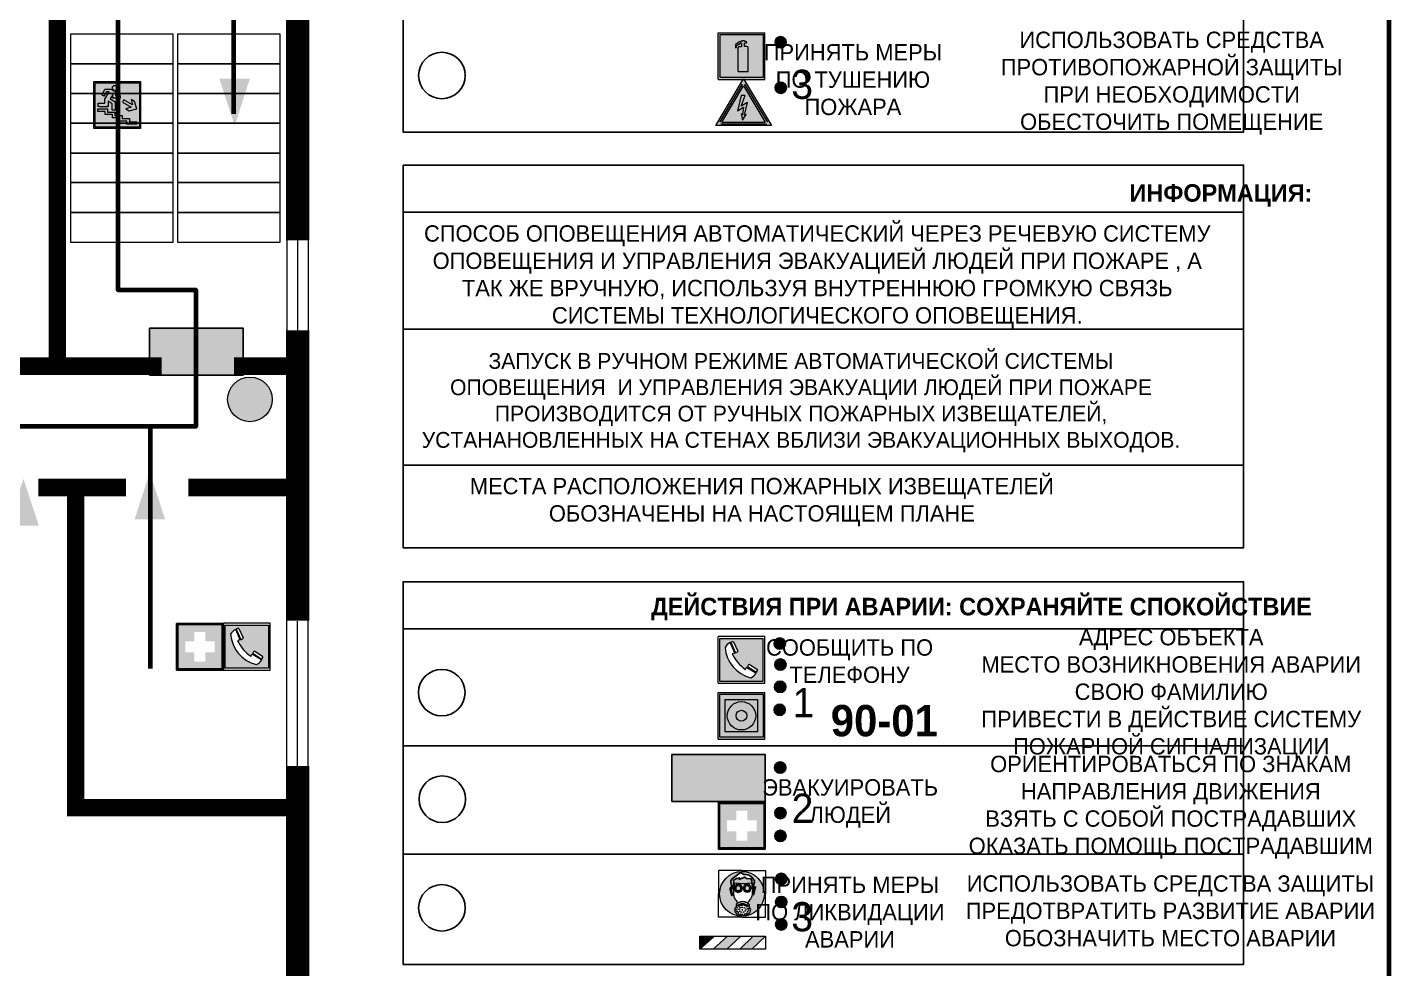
# Model space of a CAD drawing. Header units: millimetres. Extents: x 13114 to 67229, y 22859 to 38520.
# Drawn here: x 27667.4 to 27900.2, y 31393.8 to 31554.9 of the extents above; entities that cross this region are included whole.
import ezdxf

# ---------------------------------------------------------------- set-up
doc = ezdxf.new("R2010")
doc.units = ezdxf.units.MM
doc.layers.add('План_Штампы', color=7, linetype='Continuous')
doc.styles.add('обычный', font='arial.ttf')

# ---------------------------------------------------------------- blocks, each defined once
blk = doc.blocks.new('A$C3E6D3DDE')
at = {"lineweight": 5}
h = blk.add_hatch(color=40, dxfattribs=at)
h.paths.add_polyline_path([(24.1, 1.45), (16.46, -11.35), (31.74, -11.35)])
h.paths.add_polyline_path([(24.09, -0.46), (30.03, -10.41), (18.14, -10.41)], flags=16)
h.paths.add_polyline_path([(24.54, -3.08), (23.41, -6.02), (25.13, -5.01), (24.33, -8.5), (24.82, -8.27), (23.79, -9.86), (23.4, -8.04), (23.8, -8.43), (24.04, -6.29), (22.39, -7.25), (23.44, -3.08)], flags=0)
h = blk.add_hatch(color=256, dxfattribs=at)
h.paths.add_polyline_path([(24.37, 0.03, 0.567511), (23.82, 0.03), (17.59, -10.4, 0.582454), (17.86, -10.88), (30.32, -10.88, 0.582149), (30.6, -10.4)])
h.paths.add_polyline_path([(24.09, -0.46), (18.14, -10.41), (30.03, -10.41)], flags=16)
h.paths.add_polyline_path([(24.54, -3.08), (23.41, -6.02), (25.13, -5.01), (24.33, -8.5), (24.82, -8.27), (23.79, -9.86), (23.4, -8.04), (23.8, -8.43), (24.04, -6.29), (22.39, -7.25), (23.44, -3.08)], flags=0)
h = blk.add_hatch(color=40, dxfattribs=at)
h.paths.add_polyline_path([(24.09, -0.46), (18.14, -10.41), (30.03, -10.41)])
h.paths.add_polyline_path([(24.82, -8.27), (23.79, -9.86), (23.4, -8.04), (23.8, -8.43), (24.04, -6.29), (22.39, -7.25), (23.44, -3.08), (24.54, -3.08), (23.41, -6.02), (25.13, -5.01), (24.33, -8.5)], flags=16)
at = {"color": 40, "lineweight": 5}
for p, q in [((16.46, -11.35), (24.1, 1.45)), ((24.1, 1.45), (31.74, -11.35))]:
    blk.add_line(p, q, dxfattribs=at)
at = {"lineweight": 5}
for p, q in [((17.59, -10.4), (23.82, 0.03)), ((24.37, 0.03), (30.6, -10.4)), ((18.14, -10.41), (24.09, -0.46)), ((23.44, -3.08), (22.39, -7.25)), ((23.41, -6.02), (24.54, -3.08)), ((24.54, -3.08), (23.44, -3.08)), ((24.09, -0.46), (30.03, -10.41)), ((22.39, -7.25), (24.04, -6.29)), ((25.13, -5.01), (23.41, -6.02)), ((24.04, -6.29), (23.8, -8.43)), ((24.33, -8.5), (25.13, -5.01)), ((17.86, -10.88), (30.32, -10.88)), ((18.14, -10.41), (30.03, -10.41)), ((23.8, -8.43), (23.4, -8.04)), ((23.4, -8.04), (23.79, -9.86)), ((23.79, -9.86), (24.82, -8.27)), ((24.82, -8.27), (24.33, -8.5))]:
    blk.add_line(p, q, dxfattribs=at)
at = {"color": 50, "lineweight": 5}
blk.add_line((31.74, -11.35), (16.46, -11.35), dxfattribs=at)
blk = doc.blocks.new('A$C38D26F80')
h = blk.add_hatch(color=5)
h.dxf.hatch_style = 1
h.paths.add_polyline_path([(-8.77, -4.48, 1), (-0.19, -4.48, 1)])
h.paths.add_polyline_path([(-6.75, -3.58), (-6.75, -3.31), (-6.62, -3.22), (-6.5, -3.22), (-6.42, -3.3), (-6.39, -3.28), (-6.59, -2.23), (-6.59, -2.01), (-6.38, -1.58), (-4.76, -0.4), (-4.13, -0.79, -0.362848), (-2.1, -2.1, -0.201049), (-2.17, -2.48, 0.085434), (-2.26, -3.13), (-1.9, -3.16), (-2.25, -4.7), (-2.4, -4.59), (-2.43, -4.34), (-2.36, -4.34), (-2.14, -3.34), (-2.47, -3.42), (-2.58, -1.95), (-2.77, -1.58), (-3.58, -1.52), (-3.92, -1.26), (-5.05, -1.73), (-4.87, -1.39), (-5.41, -1.6), (-5.41, -1.46), (-6.13, -1.87), (-6.18, -3.5), (-6.56, -3.47), (-6.37, -4.59), (-6.16, -4.43), (-6.16, -4.66), (-6.36, -4.79), (-6.37, -4.8), (-6.51, -4.76)], flags=16)
h.paths.add_polyline_path([(-6.51, -4.76), (-6.36, -4.79), (-6.37, -4.8)], flags=0)
h.paths.add_polyline_path([(-5.92, -2.34, 0.089508), (-2.67, -2.35), (-2.48, -3.88, -0.268602), (-3.4, -6.18, 0.262449), (-5.2, -6.18, -0.268602), (-6.11, -3.88)], flags=16)
edge = h.paths.add_edge_path(flags=16)
edge.add_ellipse((-5.19, -3.41), major_axis=(0, 0.842), ratio=0.848992, start_angle=0, end_angle=360)
edge = h.paths.add_edge_path(flags=0)
edge.add_ellipse((-5.19, -3.39), major_axis=(0, 0.665), ratio=0.853798, start_angle=0, end_angle=360)
edge = h.paths.add_edge_path(flags=0)
edge.add_ellipse((-5.19, -3.4), major_axis=(0, 0.528), ratio=0.864094, start_angle=0, end_angle=360)
edge = h.paths.add_edge_path(flags=16)
edge.add_ellipse((-3.47, -3.4), major_axis=(0, 0.842), ratio=0.848992, start_angle=0, end_angle=360)
h.paths.add_polyline_path([(-3.13, -6.45), (-3.13, -6.84, 0.383174), (-5.57, -6.85), (-5.57, -6.49, -0.369952)], flags=16)
edge = h.paths.add_edge_path(flags=0)
edge.add_ellipse((-3.47, -3.39), major_axis=(0, 0.665), ratio=0.853798, start_angle=0, end_angle=360)
edge = h.paths.add_edge_path(flags=0)
edge.add_ellipse((-3.47, -3.4), major_axis=(0, 0.528), ratio=0.864094, start_angle=0, end_angle=360)
edge = h.paths.add_edge_path(flags=16)
edge.add_ellipse((-4.34, -7.57), major_axis=(-1.48, 0), ratio=0.744955, start_angle=0, end_angle=360)
h.paths.add_polyline_path([(-5.01, -6.85, -1), (-5.15, -6.85, -1)], flags=0)
h.paths.add_polyline_path([(-5.33, -7.14, -1), (-5.47, -7.14, -1)], flags=0)
h.paths.add_polyline_path([(-4.61, -6.71, -1), (-4.74, -6.71, -1)], flags=16)
h.paths.add_polyline_path([(-5.43, -7.51, -1), (-5.57, -7.51, -1)], flags=0)
h.paths.add_polyline_path([(-4.26, -6.67, -1), (-4.4, -6.67, -1)], flags=16)
h.paths.add_polyline_path([(-4.74, -7.14, -1), (-4.88, -7.14, -1)], flags=0)
h.paths.add_polyline_path([(-4.93, -7.43, -1), (-5.07, -7.43, -1)], flags=0)
h.paths.add_polyline_path([(-4.41, -7.07, -1), (-4.54, -7.07, -1)], flags=0)
h.paths.add_polyline_path([(-5.33, -7.87, -1), (-5.46, -7.87, -1)], flags=0)
h.paths.add_polyline_path([(-3.8, -6.71, -1), (-3.94, -6.71, -1)], flags=16)
h.paths.add_polyline_path([(-4.85, -7.78, -1), (-4.98, -7.78, -1)], flags=0)
h.paths.add_polyline_path([(-3.96, -7.14, -1), (-4.1, -7.14, -1)], flags=0)
h.paths.add_polyline_path([(-4.33, -7.53, -1), (-4.47, -7.53, -1)], flags=0)
h.paths.add_polyline_path([(-5.09, -8.12, -1), (-5.23, -8.12, -1)], flags=0)
h.paths.add_polyline_path([(-3.5, -6.94, -1), (-3.64, -6.94, -1)], flags=0)
h.paths.add_polyline_path([(-4.54, -7.97, -1), (-4.68, -7.97, -1)], flags=0)
h.paths.add_polyline_path([(-3.66, -7.39, -1), (-3.8, -7.39, -1)], flags=0)
h.paths.add_polyline_path([(-4.73, -8.35, -1), (-4.86, -8.35, -1)], flags=0)
h.paths.add_polyline_path([(-4.09, -7.96, -1), (-4.23, -7.96, -1)], flags=0)
h.paths.add_polyline_path([(-3.77, -7.74, -1), (-3.91, -7.74, -1)], flags=0)
h.paths.add_polyline_path([(-3.22, -7.27, -1), (-3.35, -7.27, -1)], flags=0)
h.paths.add_polyline_path([(-4.34, -8.4, -1), (-4.47, -8.4, -1)], flags=0)
h.paths.add_polyline_path([(-3.16, -7.61, -1), (-3.3, -7.61, -1)], flags=0)
h.paths.add_polyline_path([(-3.9, -8.35, -1), (-4.04, -8.35, -1)], flags=0)
h.paths.add_polyline_path([(-3.32, -7.91, -1), (-3.46, -7.91, -1)], flags=0)
h.paths.add_polyline_path([(-3.55, -8.23, -1), (-3.69, -8.23, -1)], flags=0)
at = {"color": 5, "lineweight": 5}
for p, q in [((-4.48, 0), (-8.96, 0)), ((-8.96, 0), (-8.96, -4.48)), ((-4.48, 0), (0, 0)), ((0, 0), (0, -4.48)), ((-6.59, -2.01), (-6.38, -1.58)), ((-6.59, -2.23), (-6.59, -2.01)), ((-6.39, -3.28), (-6.59, -2.23)), ((-6.38, -1.58), (-4.76, -0.4)), ((-6.13, -1.87), (-6.18, -3.5)), ((-5.41, -1.46), (-6.13, -1.87)), ((-5.92, -2.34), (-6.11, -3.88)), ((-4.87, -1.39), (-5.41, -1.6)), ((-5.41, -1.6), (-5.41, -1.46)), ((-3.92, -1.26), (-5.05, -1.73)), ((-5.05, -1.73), (-4.87, -1.39)), ((-4.76, -0.4), (-4.13, -0.79)), ((-3.58, -1.52), (-3.92, -1.26)), ((-2.77, -1.58), (-3.58, -1.52)), ((-2.58, -1.95), (-2.77, -1.58)), ((-2.67, -2.34), (-2.48, -3.88)), ((-2.47, -3.42), (-2.58, -1.95)), ((-8.96, -8.96), (-8.96, -4.48)), ((-6.75, -3.31), (-6.62, -3.22)), ((-6.75, -3.58), (-6.75, -3.31)), ((-6.51, -4.76), (-6.75, -3.58)), ((-6.62, -3.22), (-6.5, -3.22)), ((-6.18, -3.5), (-6.56, -3.47)), ((-6.56, -3.47), (-6.37, -4.59)), ((-6.37, -4.8), (-6.51, -4.76)), ((-6.5, -3.22), (-6.42, -3.3)), ((-6.42, -3.3), (-6.39, -3.28)), ((-6.37, -4.59), (-6.16, -4.43)), ((-6.16, -4.66), (-6.37, -4.8)), ((-6.16, -4.43), (-6.16, -4.66)), ((-2.14, -3.34), (-2.47, -3.42)), ((-2.43, -4.34), (-2.4, -4.59)), ((-2.43, -4.34), (-2.36, -4.34)), ((-2.4, -4.59), (-2.25, -4.7)), ((-2.36, -4.34), (-2.14, -3.34)), ((-1.9, -3.16), (-2.26, -3.13)), ((-2.25, -4.7), (-1.9, -3.16)), ((0, -8.96), (0, -4.48)), ((-5.57, -6.49), (-5.57, -6.85)), ((-3.13, -6.45), (-3.13, -6.84)), ((-4.48, -8.96), (-8.96, -8.96)), ((-4.48, -8.96), (0, -8.96))]:
    blk.add_line(p, q, dxfattribs=at)
at = {"color": 5}
for p, q in [((-6.59, -2.01), (-6.38, -1.58)), ((-6.59, -2.23), (-6.59, -2.01)), ((-6.39, -3.28), (-6.59, -2.23)), ((-6.38, -1.58), (-4.76, -0.4)), ((-6.13, -1.87), (-6.18, -3.5)), ((-5.41, -1.46), (-6.13, -1.87)), ((-4.87, -1.39), (-5.41, -1.6)), ((-5.41, -1.6), (-5.41, -1.46)), ((-3.92, -1.26), (-5.05, -1.73)), ((-5.05, -1.73), (-4.87, -1.39)), ((-4.76, -0.4), (-4.13, -0.79)), ((-3.58, -1.52), (-3.92, -1.26)), ((-2.77, -1.58), (-3.58, -1.52)), ((-2.58, -1.95), (-2.77, -1.58)), ((-2.47, -3.42), (-2.58, -1.95)), ((-6.75, -3.31), (-6.62, -3.22)), ((-6.75, -3.58), (-6.75, -3.31)), ((-6.51, -4.76), (-6.75, -3.58)), ((-6.62, -3.22), (-6.5, -3.22)), ((-6.18, -3.5), (-6.56, -3.47)), ((-6.56, -3.47), (-6.37, -4.59)), ((-6.37, -4.8), (-6.51, -4.76)), ((-6.36, -4.79), (-6.51, -4.76)), ((-6.5, -3.22), (-6.42, -3.3)), ((-6.42, -3.3), (-6.39, -3.28)), ((-6.37, -4.59), (-6.16, -4.43)), ((-6.16, -4.66), (-6.37, -4.8)), ((-6.16, -4.66), (-6.36, -4.79)), ((-6.16, -4.43), (-6.16, -4.66)), ((-2.14, -3.34), (-2.47, -3.42)), ((-2.4, -4.59), (-2.43, -4.34)), ((-2.43, -4.34), (-2.36, -4.34)), ((-2.25, -4.7), (-2.4, -4.59)), ((-2.36, -4.34), (-2.14, -3.34)), ((-2.26, -3.13), (-1.9, -3.16)), ((-1.9, -3.16), (-2.25, -4.7))]:
    blk.add_line(p, q, dxfattribs=at)
at = {"color": 5, "lineweight": 5}
for centre, radius in [((-4.48, -4.48), 4.29), ((-5.5, -7.51), 0.0678), ((-5.4, -7.14), 0.0678), ((-5.4, -7.87), 0.0678), ((-5.08, -6.85), 0.0678), ((-5, -7.43), 0.0678), ((-4.91, -7.78), 0.0678), ((-4.81, -7.14), 0.0678), ((-4.67, -6.71), 0.0678), ((-4.47, -7.07), 0.0678), ((-4.4, -7.53), 0.0678), ((-4.33, -6.67), 0.0678), ((-4.03, -7.14), 0.0678), ((-3.87, -6.71), 0.0678), ((-3.84, -7.74), 0.0678), ((-3.73, -7.39), 0.0678), ((-3.57, -6.94), 0.0678), ((-3.28, -7.27), 0.0678), ((-3.23, -7.61), 0.0678), ((-5.16, -8.12), 0.0678), ((-4.79, -8.35), 0.0678), ((-4.61, -7.97), 0.0678), ((-4.4, -8.4), 0.0678), ((-4.16, -7.96), 0.0678), ((-3.97, -8.35), 0.0678), ((-3.62, -8.23), 0.0678), ((-3.39, -7.91), 0.0678)]:
    blk.add_circle(centre, radius, dxfattribs=at)
for centre, radius, start, end in [((-4.28, 6.66), 9.15, 259.6987, 280.1569), ((-0.47, -3.05), 1.79, 161.5846, 182.4584), ((-2.6, -2.2), 0.513, 326.4781, 11.7739), ((-3.66, -4.24), 2.47, 171.573, 231.7124), ((-4.93, -4.24), 2.47, 308.2876, 8.427), ((-4.33, -7.88), 1.87, 50.358, 131.5662), ((-4.34, -8.2), 1.82, 48.4943, 132.3565), ((-4.3, -7.78), 1.83, 60.5889, 119.4111)]:
    blk.add_arc(centre, radius, start, end, dxfattribs=at)
at = {"color": 5}
for centre, radius, start, end in [((-3.89, -2.66), 1.88, 17.387, 97.1599), ((-0.35, -3.07), 1.91, 162.2553, 181.7878), ((-2.6, -2.2), 0.511, 326.3906, 11.8614)]:
    blk.add_arc(centre, radius, start, end, dxfattribs=at)
at = {"color": 5, "lineweight": 5}
for centre, major_axis, ratio in [((-5.19, -3.41), (0, 0.842), 0.848992), ((-3.47, -3.4), (0, 0.842), 0.848992), ((-5.19, -3.39), (0, 0.665), 0.853798), ((-5.19, -3.4), (0, 0.528), 0.864094), ((-3.47, -3.39), (0, 0.665), 0.853798), ((-3.47, -3.4), (0, 0.528), 0.864094), ((-4.34, -7.57), (-1.48, 0), 0.744955)]:
    blk.add_ellipse(centre, major_axis=major_axis, ratio=ratio, dxfattribs=at)
blk = doc.blocks.new('A$C47DD6509')
at = {"lineweight": 5}
for points in [[(-8.69, 0), (-11.19, 0), (-11.19, -2.22)], [(-4.22, 0), (-6.45, 0), (-8.91, -2.22), (-6.61, -2.22)], [(0, 0), (-2.09, 0), (-4.36, -2.22), (-2.29, -2.22)]]:
    blk.add_hatch(color=242, dxfattribs=at).paths.add_polyline_path(points)
at = {"color": 242, "lineweight": 5}
for p, q in [((-11.19, -2.22), (-8.69, 0)), ((-11.19, -2.22), (-11.19, 0)), ((-11.19, 0), (-8.69, 0)), ((-11.19, 0), (0, 0)), ((-8.91, -2.22), (-6.45, 0)), ((-6.61, -2.22), (-4.22, 0)), ((-4.36, -2.22), (-2.09, 0)), ((-2.29, -2.22), (0, 0)), ((0, 0), (0, -2.22)), ((0, -2.22), (-11.19, -2.22))]:
    blk.add_line(p, q, dxfattribs=at)
blk = doc.blocks.new('A$C3AD82952')
at = {"true_color": 0xf5f5ff}
h = blk.add_hatch(color=7, dxfattribs=at)
h.dxf.hatch_style = 1
h.paths.add_polyline_path([(8.21, 8.73, 0.414214), (7.89, 9.05), (7.22, 9.05), (7.22, 9.92), (7.59, 9.92, 1), (7.57, 10.36), (7.22, 10.36), (7.22, 10.6), (6.43, 10.6), (6.43, 10.36), (6.01, 10.36), (4.74, 9.59), (4.74, 8.69), (4.98, 8.73), (4.98, 9.26), (6.12, 9.91), (6.43, 9.91), (6.43, 9.05), (5.76, 9.05, 0.414214), (5.44, 8.73), (5.44, 2.2), (8.21, 2.2)], flags=0)
h.paths.add_polyline_path([(12.8, 12.8), (0, 12.8), (0, 0), (12.8, 0)])
h.paths.add_polyline_path([(0.51, 12.29), (12.29, 12.29), (12.29, 0.51), (0.51, 0.51)], flags=16)
h.paths.add_polyline_path([(4.74, 9.59), (6.01, 10.36), (6.43, 10.36), (6.43, 10.6), (7.22, 10.6), (7.22, 10.36), (7.59, 10.36, -0.94586), (7.59, 9.92), (7.22, 9.92), (7.22, 9.05), (7.89, 9.05, -0.414214), (8.21, 8.73), (8.21, 2.2), (5.44, 2.2), (5.44, 8.73, -0.414214), (5.76, 9.05), (6.43, 9.05), (6.43, 9.91), (6.12, 9.91), (4.98, 9.26), (4.98, 8.73), (4.74, 8.69)], flags=0)
h = blk.add_hatch(color=242)
h.dxf.hatch_style = 1
h.paths.add_polyline_path([(12.29, 12.29), (0.51, 12.29), (0.51, 0.51), (12.29, 0.51)])
h.paths.add_polyline_path([(4.74, 8.69), (4.74, 9.59), (6.01, 10.36), (6.43, 10.36), (6.43, 10.6), (7.22, 10.6), (7.22, 10.36), (7.59, 10.36, -0.94586), (7.59, 9.92), (7.22, 9.92), (7.22, 9.05), (7.89, 9.05, -0.414214), (8.21, 8.73), (8.21, 2.2), (5.44, 2.2), (5.44, 8.73, -0.414214), (5.76, 9.05), (6.43, 9.05), (6.43, 9.91), (6.12, 9.91), (4.98, 9.26), (4.98, 8.73)], flags=16)
h = blk.add_hatch(color=7, dxfattribs=at)
h.dxf.hatch_style = 1
h.paths.add_polyline_path([(8.21, 8.73, 0.414214), (7.89, 9.05), (7.22, 9.05), (7.22, 9.92), (7.59, 9.92, 1), (7.57, 10.36), (7.22, 10.36), (7.22, 10.6), (6.43, 10.6), (6.43, 10.36), (6.01, 10.36), (4.74, 9.59), (4.74, 8.69), (4.98, 8.73), (4.98, 9.26), (6.12, 9.91), (6.43, 9.91), (6.43, 9.05), (5.76, 9.05, 0.414214), (5.44, 8.73), (5.44, 2.2), (8.21, 2.2)])
at = {"color": 242, "lineweight": 5}
for p, q in [((0, 0), (0, 12.8)), ((0, 12.8), (12.8, 12.8)), ((12.8, 0), (12.8, 12.8)), ((6.01, 10.36), (4.74, 9.59)), ((4.74, 9.59), (4.74, 8.69)), ((4.74, 8.69), (4.98, 8.73)), ((4.98, 9.26), (6.12, 9.91)), ((4.98, 8.73), (4.98, 9.26)), ((5.44, 2.2), (5.44, 8.73)), ((5.76, 9.05), (6.43, 9.05)), ((6.01, 10.36), (6.43, 10.36)), ((6.12, 9.91), (6.43, 9.91)), ((7.22, 10.6), (6.43, 10.6)), ((6.43, 10.6), (6.43, 10.36)), ((6.43, 9.91), (6.43, 9.05)), ((7.22, 10.36), (7.22, 10.6)), ((7.59, 10.36), (7.22, 10.36)), ((7.22, 9.05), (7.22, 9.92)), ((7.59, 9.92), (7.22, 9.92)), ((7.89, 9.05), (7.22, 9.05)), ((8.21, 2.2), (8.21, 8.73)), ((0, 0), (12.8, 0)), ((5.44, 2.2), (8.21, 2.2))]:
    blk.add_line(p, q, dxfattribs=at)
blk.add_lwpolyline([(0.51, 12.29), (12.29, 12.29), (12.29, 0.51), (0.51, 0.51)], close=True, dxfattribs=at)
for centre, radius, start, end in [((5.76, 8.73), 0.32, 90, 180), ((7.58, 10.14), 0.223, 273.1875, 86.8125), ((7.89, 8.73), 0.32, 0, 90)]:
    blk.add_arc(centre, radius, start, end, dxfattribs=at)
blk = doc.blocks.new('A$C32E8229D')
at = {"true_color": 0xffffff}
blk.add_hatch(color=7, dxfattribs=at).paths.add_polyline_path([(0, 0), (0, -8), (16, -8), (16, 0)])
h = blk.add_hatch(color=126)
h.paths.add_polyline_path([(0.2, -0.2), (15.8, -0.2), (15.8, -7.8), (0.2, -7.8)])
h.paths.add_polyline_path([(13.49, -2.05), (12.08, -2.05), (11.37, -2.63, 0.162397), (11.29, -2.84), (11.29, -3.63), (10.35, -3.63), (10.35, -4.05), (11.68, -4.05), (11.68, -3.48), (12.26, -4.28), (11.29, -5.1), (11.29, -6.78), (11.85, -6.78), (11.85, -5.44), (12.8, -4.64), (12.8, -5.94), (14.46, -5.94), (14.46, -5.39), (13.45, -5.39), (13.45, -3.97), (12.46, -2.59), (13.15, -2.59), (13.69, -3.34), (14.18, -3)], flags=16)
h.paths.add_polyline_path([(10.74, -1.82, 1), (11.8, -1.82, 1)], flags=16)
h.paths.add_polyline_path([(9.39, -3.59), (5.99, -3.59), (6.56, -3.03), (5.91, -3.03), (5.1, -3.83), (5.91, -4.64), (6.56, -4.64), (5.99, -4.09), (9.39, -4.09)], flags=16)
h.paths.add_polyline_path([(4.29, -1.08), (1.72, -1.08), (1.72, -6.6), (4.29, -6.6)], flags=16)
at = {"color": 126}
blk.add_lwpolyline([(16, -8), (0, -8), (0, 0), (16, 0)], close=True, dxfattribs=at)
blk = doc.blocks.new('A$C18900ED3')
h = blk.add_hatch(color=126)
h.paths.add_polyline_path([(-0.18, -0.18), (-7.02, -0.18), (-7.02, -7.02), (-0.18, -7.02)])
h.paths.add_polyline_path([(-5.89, -4.46), (-5.89, -2.77), (-4.46, -2.77), (-4.46, -1.31), (-2.77, -1.31), (-2.77, -2.77), (-1.33, -2.77), (-1.33, -4.46), (-2.77, -4.46), (-2.77, -5.89), (-4.46, -5.89), (-4.46, -4.46)], flags=16)
at = {"color": 126}
for p, q in [((-7.2, 0), (-7.2, -7.2)), ((0, 0), (-7.2, 0)), ((0, -7.2), (0, 0)), ((-7.02, -7.02), (-7.02, -0.18)), ((-7.02, -0.18), (-0.18, -0.18)), ((-0.18, -0.18), (-0.18, -7.02)), ((-7.2, -7.2), (0, -7.2)), ((-0.18, -7.02), (-7.02, -7.02))]:
    blk.add_line(p, q, dxfattribs=at)
blk = doc.blocks.new('A$C456E1F9C')
at = {"lineweight": 5}
h = blk.add_hatch(color=242, dxfattribs=at)
h.paths.add_polyline_path([(0.51, -1.47), (0.51, -13.26), (12.29, -13.26), (12.29, -1.47)])
h.paths.add_polyline_path([(5.42, -4.95, -0.254479), (4.78, -5.4), (3.52, -2.53, -0.209735), (4.23, -2.4)], flags=16)
h.paths.add_polyline_path([(8.53, -8.6), (10.87, -10.17), (10.54, -10.76), (8.03, -9.13, -0.192251)], flags=16)
h.paths.add_polyline_path([(4.61, -5.49, 0.005518), (3.87, -5.72, 0.128647), (7.49, -10.01, 0.00809), (7.83, -9.33), (10.47, -10.97, -0.16736), (8.99, -12.25, -0.327862), (1.95, -3.95, -0.166952), (3.36, -2.62)], flags=16)
at = {"color": 242, "lineweight": 5}
for p, q in [((0, -13.77), (0, -0.97)), ((12.8, -0.97), (0, -0.97)), ((4.61, -5.49), (3.36, -2.62)), ((3.52, -2.53), (4.78, -5.4)), ((4.23, -2.4), (5.42, -4.95)), ((12.8, -13.77), (12.8, -0.97)), ((7.83, -9.33), (10.47, -10.97)), ((8.03, -9.13), (10.54, -10.76)), ((10.81, -10.12), (8.53, -8.6)), ((10.54, -10.76), (10.8, -10.3)), ((10.8, -10.3), (10.81, -10.12)), ((0, -13.77), (12.8, -13.77))]:
    blk.add_line(p, q, dxfattribs=at)
blk.add_lwpolyline([(0.51, -1.47), (12.29, -1.47), (12.29, -13.26), (0.51, -13.26)], close=True, dxfattribs=at)
for centre, radius, start, end in [((4.59, -5.34), 2.99, 114.2845, 152.1974), ((4.02, -3.27), 0.891, 76.3284, 123.7092), ((11.12, -3.31), 9.19, 183.9915, 256.6009), ((14.98, -39.1), 35.17, 107.1487, 108.4135), ((13.86, -0.94), 11.08, 205.5536, 234.8762), ((4.68, -4.59), 0.824, 276.9621, 334.0723), ((-13.31, 0.8), 23.44, 332.5487, 334.4027), ((8.94, -9.5), 0.989, 114.4092, 157.9388), ((7.87, -9.46), 3, 291.9291, 329.9329)]:
    blk.add_arc(centre, radius, start, end, dxfattribs=at)
blk = doc.blocks.new('A$C54414219')
at = {"true_color": 0xffffff}
h = blk.add_hatch(color=7, dxfattribs=at)
h.paths.add_polyline_path([(2.39, -9.45), (2.39, -18.3), (11.23, -18.3), (11.23, -9.45)], flags=0)
h.paths.add_polyline_path([(10.71, -13.87, -1), (2.92, -13.87, -1)], flags=0)
h.paths.add_polyline_path([(8.3, -13.87, -1), (5.33, -13.87, -1)], flags=0)
h.paths.add_polyline_path([(0.41, -7.47), (0.41, -20.27), (13.21, -20.27), (13.21, -7.47)])
h.paths.add_polyline_path([(0.92, -19.77), (12.71, -19.77), (12.71, -7.98), (0.92, -7.98)], flags=16)
h.paths.add_polyline_path([(11.23, -9.45), (11.23, -18.3), (2.39, -18.3), (2.39, -9.45)], flags=0)
at = {"lineweight": 5}
h = blk.add_hatch(color=242, dxfattribs=at)
h.paths.add_polyline_path([(12.71, -7.98), (0.92, -7.98), (0.92, -19.77), (12.71, -19.77)])
h.paths.add_polyline_path([(11.23, -18.3), (2.39, -18.3), (2.39, -9.45), (11.23, -9.45)], flags=16)
h.paths.add_polyline_path([(10.71, -13.87, -1), (2.92, -13.87, -1)], flags=0)
h.paths.add_polyline_path([(8.3, -13.87, -1), (5.33, -13.87, -1)], flags=0)
at = {"true_color": 0xffffff}
h = blk.add_hatch(color=7, dxfattribs=at)
h.paths.add_polyline_path([(2.39, -9.45), (2.39, -18.3), (11.23, -18.3), (11.23, -9.45)])
h.paths.add_polyline_path([(10.71, -13.87, -1), (2.92, -13.87, -1)], flags=16)
h.paths.add_polyline_path([(8.3, -13.87, -1), (5.33, -13.87, -1)], flags=0)
at = {"lineweight": 5}
h = blk.add_hatch(color=242, dxfattribs=at)
h.paths.add_polyline_path([(2.92, -13.87, 1), (10.71, -13.87, 1)])
h.paths.add_polyline_path([(8.3, -13.87, -1), (5.33, -13.87, -1)], flags=16)
at = {"color": 242, "lineweight": 5}
for p, q in [((0.41, -20.27), (0.41, -7.47)), ((0.41, -7.47), (13.21, -7.47)), ((0.41, -7.47), (13.21, -7.47)), ((13.21, -20.27), (13.21, -7.47)), ((0.41, -20.27), (13.21, -20.27))]:
    blk.add_line(p, q, dxfattribs=at)
for points in [[(0.92, -7.98), (12.71, -7.98), (12.71, -19.77), (0.92, -19.77)], [(2.39, -9.45), (11.23, -9.45), (11.23, -18.3), (2.39, -18.3)]]:
    blk.add_lwpolyline(points, close=True, dxfattribs=at)
for radius in [3.89, 1.49]:
    blk.add_circle((6.81, -13.87), radius, dxfattribs=at)
blk = doc.blocks.new('A$C7B4425F7')
at = {"true_color": 0xffffff}
blk.add_hatch(color=7, dxfattribs=at).paths.add_polyline_path([(0, 0), (-16, 0), (-16, -8), (0, -8)])
h = blk.add_hatch(color=126)
h.paths.add_polyline_path([(-0.2, -0.2), (-15.8, -0.2), (-15.8, -7.8), (-0.2, -7.8)])
h.paths.add_polyline_path([(-11.76, -2.03), (-11.76, -3.66), (-11.17, -3.66, -0.568275), (-11.17, -6.18), (-12.58, -6.18), (-12.58, -2.03)], flags=16)
h.paths.add_polyline_path([(-13.33, -4.12, -0.495768), (-13.59, -6.18), (-15.03, -6.18), (-15.03, -2.03), (-13.59, -2.03, -0.487973)], flags=16)
h.paths.add_polyline_path([(-10.25, -2.03), (-9.48, -2.03), (-9.48, -6.18), (-10.25, -6.18)], flags=16)
h.paths.add_polyline_path([(-13.84, -3.69), (-14.24, -3.69), (-14.24, -3.03), (-13.9, -3.03, -0.692621)], flags=0)
h.paths.add_polyline_path([(-9.15, -2.03), (-8.4, -2.03), (-8.04, -3.07), (-7.68, -2.03), (-6.93, -2.03), (-7.64, -4.1), (-6.93, -6.18), (-7.68, -6.18), (-8.04, -5.14), (-8.4, -6.18), (-9.15, -6.18), (-8.44, -4.1)], flags=16)
h.paths.add_polyline_path([(-11.76, -4.46), (-11.42, -4.46, -0.692621), (-11.36, -5.12), (-11.76, -5.12)], flags=0)
h.paths.add_polyline_path([(-13.9, -5.2), (-14.24, -5.2), (-14.24, -4.55), (-13.84, -4.55, -0.708038)], flags=0)
edge = h.paths.add_edge_path(flags=16)
edge.add_ellipse((-5.51, -4.08), major_axis=(0, 2.05), ratio=0.586184, start_angle=0, end_angle=360)
edge = h.paths.add_edge_path(flags=0)
edge.add_ellipse((-5.51, -4.08), major_axis=(0, 1.14), ratio=0.454828, start_angle=0, end_angle=360)
h.paths.add_polyline_path([(-4.13, -4.96, 0.377264), (-3.48, -4.52, 0.0555), (-3.16, -2.03), (-1.66, -2.03), (-1.66, -4.96), (-0.96, -4.96), (-0.96, -7.01), (-1.75, -7.01), (-1.75, -6.18), (-3.3, -6.18), (-3.3, -7.02), (-4.13, -7.02)], flags=16)
h.paths.add_polyline_path([(-2.73, -2.91), (-2.28, -2.91), (-2.28, -4.96), (-3.05, -4.96, 0.079136)], flags=0)
at = {"color": 126}
blk.add_lwpolyline([(-16, -8), (0, -8), (0, 0), (-16, 0)], close=True, dxfattribs=at)
blk = doc.blocks.new('A$C7B8C2D5B')
at = {"lineweight": 0}
h = blk.add_hatch(color=5, dxfattribs=at)
h.dxf.hatch_style = 1
h.paths.add_polyline_path([(1.4, -3.02, 1), (-2.11, -3.02, 1)])
at = {"color": 5, "lineweight": 0}
blk.add_circle((-0.36, -3.02), 1.75, dxfattribs=at)
blk = doc.blocks.new('вниз')
at = {"lineweight": 0, "true_color": 0xffffff}
h = blk.add_hatch(color=7, dxfattribs=at)
h.dxf.hatch_style = 1
h.paths.add_polyline_path([(40994.51, -4472.22), (40986.51, -4472.22), (40986.51, -4480.22), (40994.51, -4480.22)])
h.paths.add_polyline_path([(40994.31, -4472.42), (40994.31, -4480.01), (40986.71, -4480.01), (40986.71, -4472.42)], flags=16)
h.paths.add_polyline_path([(40988.43, -4473.53), (40989.43, -4473.53), (40990.19, -4473.96), (40990.19, -4474.6), (40991, -4474.6), (40991, -4475.06), (40989.73, -4475.06), (40989.73, -4474.46), (40989.3, -4475.18), (40990.17, -4475.7), (40990.17, -4477.11), (40989.63, -4477.11), (40989.63, -4476.01), (40988.94, -4475.59), (40988.94, -4476.46), (40988.94, -4476.46), (40987.47, -4476.46), (40987.26, -4476.46), (40987.26, -4475.92), (40988.4, -4475.92), (40988.4, -4475.2), (40989.1, -4473.99), (40988.66, -4473.99), (40988.24, -4474.7), (40987.86, -4474.47), (40988.41, -4473.56)], flags=0)
h.paths.add_polyline_path([(40990.55, -4473.29, -1), (40989.69, -4473.29, -1)], flags=0)
h.paths.add_polyline_path([(40988.85, -4476.89), (40988.85, -4477.43), (40990.1, -4477.43), (40990.1, -4477.99), (40991.34, -4477.99), (40991.34, -4478.54), (40992.59, -4478.54), (40992.59, -4479.09), (40993.83, -4479.09), (40993.83, -4479.52), (40992.17, -4479.52), (40992.17, -4478.97), (40990.91, -4478.97), (40990.91, -4478.41), (40989.68, -4478.41), (40989.68, -4477.86), (40988.43, -4477.86), (40988.43, -4477.31), (40987.6, -4477.31), (40987.18, -4477.31), (40987.18, -4476.89)], flags=0)
h.paths.add_polyline_path([(40991.61, -4475.33), (40993.12, -4476.2), (40992.9, -4475.27), (40993.48, -4475.6), (40993.83, -4476.88), (40992.56, -4477.22), (40991.97, -4476.88), (40992.9, -4476.61), (40991.38, -4475.74), (40991.58, -4475.39)], flags=0)
h.paths.add_polyline_path([(40990.19, -4473.96), (40989.43, -4473.53), (40988.43, -4473.53), (40988.41, -4473.56), (40987.86, -4474.47), (40988.24, -4474.7), (40988.66, -4473.99), (40989.1, -4473.99), (40988.4, -4475.2), (40988.4, -4475.92), (40987.26, -4475.92), (40987.26, -4476.46), (40987.47, -4476.46), (40988.94, -4476.46), (40988.94, -4476.27), (40988.94, -4475.59), (40989.63, -4476.01), (40989.63, -4477.11), (40990.17, -4477.11), (40990.17, -4475.7), (40989.3, -4475.18), (40989.73, -4474.46), (40989.73, -4475.06), (40991, -4475.06), (40991, -4474.6), (40990.19, -4474.6)], flags=0)
h.paths.add_polyline_path([(40990.55, -4473.29, 1), (40989.69, -4473.29, 1)], flags=0)
h.paths.add_polyline_path([(40991.61, -4475.33), (40991.58, -4475.39), (40991.38, -4475.74), (40992.9, -4476.61), (40991.97, -4476.88), (40992.56, -4477.22), (40993.83, -4476.88), (40993.48, -4475.6), (40992.9, -4475.27), (40993.12, -4476.2)], flags=0)
h.paths.add_polyline_path([(40990.1, -4477.43), (40988.85, -4477.43), (40988.85, -4476.89), (40987.18, -4476.89), (40987.18, -4477.31), (40987.6, -4477.31), (40988.43, -4477.31), (40988.43, -4477.86), (40989.68, -4477.86), (40989.68, -4478.41), (40990.91, -4478.41), (40990.91, -4478.97), (40992.17, -4478.97), (40992.17, -4479.52), (40993.83, -4479.52), (40993.83, -4479.09), (40992.59, -4479.09), (40992.59, -4478.54), (40991.34, -4478.54), (40991.34, -4477.99), (40990.1, -4477.99)], flags=0)
at = {"lineweight": 0}
h = blk.add_hatch(color=126, dxfattribs=at)
h.dxf.hatch_style = 1
h.paths.add_polyline_path([(40994.31, -4472.42), (40986.71, -4472.42), (40986.71, -4480.01), (40994.31, -4480.01)])
h.paths.add_polyline_path([(40988.43, -4473.53), (40989.43, -4473.53), (40990.19, -4473.96), (40990.19, -4474.6), (40991, -4474.6), (40991, -4475.06), (40989.73, -4475.06), (40989.73, -4474.46), (40989.3, -4475.18), (40990.17, -4475.7), (40990.17, -4477.11), (40989.63, -4477.11), (40989.63, -4476.01), (40988.94, -4475.59), (40988.94, -4476.46), (40988.94, -4476.46), (40987.47, -4476.46), (40987.26, -4476.46), (40987.26, -4475.92), (40988.4, -4475.92), (40988.4, -4475.2), (40989.1, -4473.99), (40988.66, -4473.99), (40988.24, -4474.7), (40987.86, -4474.47), (40988.41, -4473.56)], flags=16)
h.paths.add_polyline_path([(40990.55, -4473.29, -1), (40989.69, -4473.29, -1)], flags=16)
h.paths.add_polyline_path([(40988.85, -4476.89), (40988.85, -4477.43), (40990.1, -4477.43), (40990.1, -4477.99), (40991.34, -4477.99), (40991.34, -4478.54), (40992.59, -4478.54), (40992.59, -4479.09), (40993.83, -4479.09), (40993.83, -4479.52), (40992.17, -4479.52), (40992.17, -4478.97), (40990.91, -4478.97), (40990.91, -4478.41), (40989.68, -4478.41), (40989.68, -4477.86), (40988.43, -4477.86), (40988.43, -4477.31), (40987.6, -4477.31), (40987.18, -4477.31), (40987.18, -4476.89)], flags=16)
h.paths.add_polyline_path([(40991.61, -4475.33), (40993.12, -4476.2), (40992.9, -4475.27), (40993.48, -4475.6), (40993.83, -4476.88), (40992.56, -4477.22), (40991.97, -4476.88), (40992.9, -4476.61), (40991.38, -4475.74), (40991.58, -4475.39)], flags=16)
at = {"lineweight": 0, "true_color": 0xffffff}
h = blk.add_hatch(color=7, dxfattribs=at)
h.dxf.hatch_style = 1
h.paths.add_polyline_path([(40989.73, -4474.46), (40989.73, -4475.06), (40991, -4475.06), (40991, -4474.6), (40990.19, -4474.6), (40990.19, -4473.96), (40989.43, -4473.53), (40988.43, -4473.53), (40988.41, -4473.56), (40987.86, -4474.47), (40988.24, -4474.7), (40988.66, -4473.99), (40989.1, -4473.99), (40988.4, -4475.2), (40988.4, -4475.92), (40987.26, -4475.92), (40987.26, -4476.46), (40987.47, -4476.46), (40988.94, -4476.46), (40988.94, -4475.59), (40989.63, -4476.01), (40989.63, -4477.11), (40990.17, -4477.11), (40990.17, -4475.7), (40989.3, -4475.18)])
h.paths.add_polyline_path([(40989.69, -4473.29, 1), (40990.55, -4473.29, 1)])
h.paths.add_polyline_path([(40991.61, -4475.33), (40991.58, -4475.39), (40991.38, -4475.74), (40992.9, -4476.61), (40991.97, -4476.88), (40992.56, -4477.22), (40993.83, -4476.88), (40993.48, -4475.6), (40992.9, -4475.27), (40993.12, -4476.2)])
h.paths.add_polyline_path([(40990.1, -4477.43), (40988.85, -4477.43), (40988.85, -4476.89), (40987.18, -4476.89), (40987.18, -4477.31), (40987.6, -4477.31), (40988.43, -4477.31), (40988.43, -4477.86), (40989.68, -4477.86), (40989.68, -4478.41), (40990.91, -4478.41), (40990.91, -4478.97), (40992.17, -4478.97), (40992.17, -4479.52), (40993.83, -4479.52), (40993.83, -4479.09), (40992.59, -4479.09), (40992.59, -4478.54), (40991.34, -4478.54), (40991.34, -4477.99), (40990.1, -4477.99)])
at = {"color": 126, "lineweight": 0}
for points in [[(40986.51, -4472.22), (40994.51, -4472.22), (40994.51, -4480.22), (40986.51, -4480.22)], [(40986.71, -4472.42), (40994.31, -4472.42), (40994.31, -4480.01), (40986.71, -4480.01)]]:
    blk.add_lwpolyline(points, close=True, dxfattribs=at)
for points in [[(40987.47, -4476.46), (40987.26, -4476.46), (40987.26, -4475.92), (40988.4, -4475.92), (40988.4, -4475.2), (40989.1, -4473.99), (40988.66, -4473.99), (40988.24, -4474.7), (40987.86, -4474.47), (40988.41, -4473.56), (40988.43, -4473.53), (40989.43, -4473.53), (40990.19, -4473.96), (40990.19, -4474.6), (40991, -4474.6), (40991, -4475.06), (40989.73, -4475.06), (40989.73, -4474.46), (40989.3, -4475.18), (40990.17, -4475.7), (40990.17, -4477.11), (40989.63, -4477.11), (40989.63, -4476.01), (40988.94, -4475.59), (40988.94, -4476.46)], [(40991.58, -4475.39), (40991.38, -4475.74), (40992.9, -4476.61), (40991.97, -4476.88), (40992.56, -4477.22), (40993.83, -4476.88), (40993.48, -4475.6), (40992.9, -4475.27), (40993.12, -4476.2), (40991.61, -4475.33), (40991.58, -4475.39)], [(40987.6, -4477.31), (40987.18, -4477.31), (40987.18, -4476.89), (40988.85, -4476.89), (40988.85, -4477.43), (40990.1, -4477.43), (40990.1, -4477.99), (40991.34, -4477.99), (40991.34, -4478.54), (40992.59, -4478.54), (40992.59, -4479.09), (40993.83, -4479.09), (40993.83, -4479.52), (40992.17, -4479.52), (40992.17, -4478.97), (40990.91, -4478.97), (40990.91, -4478.41), (40989.68, -4478.41), (40989.68, -4477.86), (40988.43, -4477.86), (40988.43, -4477.31), (40987.6, -4477.31)], [(40987.47, -4476.46), (40988.94, -4476.46), (40988.94, -4476.27)]]:
    blk.add_lwpolyline(points, dxfattribs=at)
blk.add_circle((40990.12, -4473.29), 0.432, dxfattribs=at)

msp = doc.modelspace()

# ---------------------------------------------------------------- hatches: boundary and pattern name
at = {"lineweight": 0}
h = msp.add_hatch(color=256, dxfattribs=at)
h.dxf.hatch_style = 1
h.paths.add_polyline_path([(27795.26, 31552.29, 1), (27797.19, 31552.29, 1)])
h = msp.add_hatch(color=256, dxfattribs=at)
h.dxf.hatch_style = 1
h.paths.add_polyline_path([(27795.26, 31544.52, 1), (27797.19, 31544.52, 1)])
h = msp.add_hatch(color=256, dxfattribs=at)
h.dxf.hatch_style = 1
h.paths.add_polyline_path([(27795.1, 31449.43, 1), (27797.04, 31449.43, 1)])
h = msp.add_hatch(color=256, dxfattribs=at)
h.dxf.hatch_style = 1
h.paths.add_polyline_path([(27795.21, 31445.85, 1), (27797.14, 31445.85, 1)])
h = msp.add_hatch(color=256, dxfattribs=at)
h.dxf.hatch_style = 1
h.paths.add_polyline_path([(27795.17, 31442.04, 1), (27797.1, 31442.04, 1)])
h = msp.add_hatch(color=256, dxfattribs=at)
h.dxf.hatch_style = 1
h.paths.add_polyline_path([(27795.09, 31438.11, 1), (27797.02, 31438.11, 1)])
h = msp.add_hatch(color=256, dxfattribs=at)
h.dxf.hatch_style = 1
h.paths.add_polyline_path([(27795.17, 31428.22, 1), (27797.1, 31428.22, 1)])
h = msp.add_hatch(color=256, dxfattribs=at)
h.dxf.hatch_style = 1
h.paths.add_polyline_path([(27795.21, 31420.44, 1), (27797.15, 31420.44, 1)])
h = msp.add_hatch(color=256, dxfattribs=at)
h.dxf.hatch_style = 1
h.paths.add_polyline_path([(27795.21, 31416.54, 1), (27797.14, 31416.54, 1)])
h = msp.add_hatch(color=256, dxfattribs=at)
h.dxf.hatch_style = 1
h.paths.add_polyline_path([(27795.36, 31409.18, 1), (27797.3, 31409.18, 1)])
h = msp.add_hatch(color=256, dxfattribs=at)
h.dxf.hatch_style = 1
h.paths.add_polyline_path([(27795.36, 31405.24, 1), (27797.29, 31405.24, 1)])
h = msp.add_hatch(color=256, dxfattribs=at)
h.dxf.hatch_style = 1
h.paths.add_polyline_path([(27795.36, 31401.41, 1), (27797.29, 31401.41, 1)])

# ---------------------------------------------------------------- linework, layer by layer
at = {"color": 1, "lineweight": 100}
msp.add_lwpolyline([(27300.23, 31685.65), (27900.23, 31685.65), (27900.23, 31290.65), (27300.23, 31290.65)], close=True, dxfattribs=at)
for points in [[(27731.63, 31594.34), (27875.39, 31594.34), (27875.39, 31536.94), (27731.63, 31536.94)], [(27731.63, 31451.97), (27875.39, 31451.97), (27875.39, 31460.02), (27731.63, 31460.02)], [(27731.63, 31451.97), (27875.39, 31451.97), (27875.39, 31394.57), (27731.63, 31394.57)]]:
    msp.add_lwpolyline(points, close=True)
at = {"lineweight": 100, "const_width": 4}
for points in [[(27702.71, 31576.9), (27713.59, 31576.9), (27713.59, 31518.42)], [(27713.59, 31503), (27713.59, 31453.35)], [(27713.59, 31428.52), (27713.59, 31341.81), (27627.03, 31341.81)]]:
    msp.add_lwpolyline(points, dxfattribs=at)
at = {"lineweight": 0, "const_width": 3}
for points in [[(27672.49, 31496.9), (27672.49, 31576.9)], [(27690.34, 31496.9), (27610.05, 31496.9)], [(27712.97, 31496.9), (27702.74, 31496.9)], [(27684.26, 31476.12), (27669.27, 31476.12)], [(27675.63, 31476.12), (27675.63, 31421.38), (27714.84, 31421.38)], [(27713.53, 31476.12), (27694.93, 31476.12)]]:
    msp.add_lwpolyline(points, dxfattribs=at)
at = {"color": 126, "lineweight": 100, "true_color": 0x008754}
for points in [[(27702.67, 31540.04), (27702.67, 31565.13), (27682.87, 31565.13), (27682.87, 31509.92), (27696.17, 31509.92), (27696.17, 31486.56), (27384.95, 31486.56), (27384.95, 31360.08)], [(27688.4, 31486.56), (27688.4, 31445.2)]]:
    msp.add_lwpolyline(points, dxfattribs=at)
at = {"lineweight": 0}
for points in [[(27692.33, 31553.66), (27674.78, 31553.66), (27674.78, 31548.59), (27692.33, 31548.59)], [(27710.62, 31553.66), (27693.08, 31553.66), (27693.08, 31548.59), (27710.62, 31548.59)], [(27692.33, 31548.59), (27674.78, 31548.59), (27674.78, 31543.51), (27692.33, 31543.51)], [(27710.62, 31548.59), (27693.08, 31548.59), (27693.08, 31543.51), (27710.62, 31543.51)], [(27692.33, 31543.51), (27674.78, 31543.51), (27674.78, 31538.43), (27692.33, 31538.43)], [(27710.62, 31543.51), (27693.08, 31543.51), (27693.08, 31538.43), (27710.62, 31538.43)], [(27692.33, 31538.43), (27674.78, 31538.43), (27674.78, 31533.35), (27692.33, 31533.35)], [(27710.62, 31538.43), (27693.08, 31538.43), (27693.08, 31533.35), (27710.62, 31533.35)], [(27692.33, 31533.35), (27674.78, 31533.35), (27674.78, 31528.28), (27692.33, 31528.28)], [(27710.62, 31533.35), (27693.08, 31533.35), (27693.08, 31528.28), (27710.62, 31528.28)], [(27692.33, 31528.28), (27674.78, 31528.28), (27674.78, 31523.2), (27692.33, 31523.2)], [(27710.62, 31528.28), (27693.08, 31528.28), (27693.08, 31523.2), (27710.62, 31523.2)], [(27692.33, 31523.2), (27674.78, 31523.2), (27674.78, 31518.12), (27692.33, 31518.12)], [(27710.62, 31523.2), (27693.08, 31523.2), (27693.08, 31518.12), (27710.62, 31518.12)]]:
    msp.add_lwpolyline(points, close=True, dxfattribs=at)
at = {"color": 0}
msp.add_lwpolyline([(27731.63, 31531.28), (27875.39, 31531.28), (27875.39, 31465.82), (27731.63, 31465.82)], close=True, dxfattribs=at)
for points in [[(27731.63, 31523.22), (27875.39, 31523.22)], [(27731.63, 31503.23), (27875.39, 31503.23)], [(27731.63, 31479.98), (27875.39, 31479.98)]]:
    msp.add_lwpolyline(points, dxfattribs=at)
at = {"lineweight": 0}
for points in [[(27711.75, 31519.2), (27711.75, 31497.93)], [(27713.59, 31518.42), (27713.59, 31497.15)], [(27715.39, 31519.38), (27715.39, 31498.11)], [(27711.7, 31454.05), (27711.7, 31420.87)], [(27713.53, 31453.27), (27713.53, 31420.4)], [(27715.34, 31454.23), (27715.34, 31419.77)]]:
    msp.add_lwpolyline(points, dxfattribs=at)
for points in [[(27790.04, 31431.97), (27731.63, 31431.97), (27875.39, 31431.97)], [(27790.04, 31413.4), (27731.63, 31413.4), (27875.39, 31413.4)]]:
    msp.add_lwpolyline(points)
for centre, radius in [((27796.22, 31552.29), 0.966), ((27738.28, 31546.61), 3.98), ((27796.23, 31544.52), 0.966), ((27796.07, 31449.43), 0.966), ((27796.18, 31445.85), 0.966), ((27738.25, 31441.05), 3.98), ((27796.14, 31442.04), 0.966), ((27796.05, 31438.11), 0.966), ((27796.14, 31428.22), 0.966), ((27738.35, 31422.82), 3.98), ((27796.18, 31420.44), 0.966), ((27796.17, 31416.54), 0.966), ((27796.33, 31409.18), 0.966), ((27738.28, 31404.24), 3.98), ((27796.32, 31405.24), 0.966), ((27796.33, 31401.41), 0.966)]:
    msp.add_circle(centre, radius)
at = {"layer": 'План_Штампы', "color": 126, "true_color": 0x008754}
for points in [[(27700.2, 31546.07), (27705.43, 31546.05), (27702.84, 31538.03)], [(27669.34, 31469.6), (27664.11, 31469.62), (27666.7, 31477.64)], [(27690.94, 31470.68), (27685.72, 31470.69), (27688.31, 31478.71)]]:
    msp.add_solid(points, dxfattribs=at)

# ---------------------------------------------------------------- block references
for name, p, xscale, yscale, zscale in [('A$C3AD82952', (27785.53, 31545.93), 0.625, 0.625, 0.625), ('A$C3E6D3DDE', (27774.82, 31545.12), 0.625, 0.625, 0.625), ('A$C18900ED3', (27700.91, 31452.9), 1.111111111007631, 1.111111111007631, 1.111111111007631), ('A$C456E1F9C', (27700.91, 31453.51), 0.625, 0.625, 0.625), ('A$C456E1F9C', (27785.51, 31451.25), 0.625, 0.625, 0.625), ('A$C54414219', (27785.26, 31445.76), 0.625, 0.625, 0.625), ('A$C18900ED3', (27793.58, 31422.29), 1.111111111007631, 1.111111111007631, 1.111111111007631), ('A$C38D26F80', (27793.6, 31410.63), 0.8928571427240968, 0.8928571427240968, 0.8928571427240968)]:
    msp.add_blockref(name, p, dxfattribs=dict(xscale=xscale, yscale=yscale, zscale=zscale))
at = {"color": 126, "true_color": 0x008754}
msp.add_blockref('вниз', (-13307.76, 36017.78), dxfattribs=at)
at = {"xscale": 2.177419353276491, "yscale": 2.177419353276491, "zscale": 2.177419353276491, "rotation": 180}
msp.add_blockref('A$C7B8C2D5B', (27704.66, 31484.62), dxfattribs=at)
at = {"xscale": -1}
msp.add_blockref('A$C32E8229D', (27793.58, 31430.44), dxfattribs=at)
at = {"color": 242, "true_color": 0xc1121c}
msp.add_blockref('A$C47DD6509', (27793.6, 31399.41), dxfattribs=at)
at = {"layer": 'План_Штампы'}
msp.add_blockref('A$C7B4425F7', (27704.29, 31503.37), dxfattribs=at)

# ---------------------------------------------------------------- texts
at = {"lineweight": 0, "attachment_point": 5, "style": 'обычный'}
for s, insert, char_height, width in [('\\pi-8.4,l8.4,t8.4;{\\fProxima Nova Rg|b0|i0|c204|p2;ИСПОЛЬЗОВАТЬ СРЕДСТВА \\PПРОТИВОПОЖАРНОЙ ЗАЩИТЫ \\PПРИ НЕОБХОДИМОСТИ \\PОБЕСТОЧИТЬ ПОМЕЩЕНИЕ}', (27863.1, 31545.3), 2.8, 126.6484), ('{\\fProxima Nova Rg|b0|i0|c204|p2;ПРИНЯТЬ МЕРЫ \\PПО ТУШЕНИЮ \\PПОЖАРА}', (27808.58, 31545.89), 2.8, 126.6484), ('{\\fProxima Nova Rg|b0|i0|c204|p2;3\\H1.1967x; }', (27799.9, 31545.06), 5, 126.6484), ('{\\fProxima Nova Rg|b1|i0|c204|p2;ИНФОРМАЦИЯ:\\H1.1997x; }', (27871.53, 31526.08), 3, 175.1736), ('{\\fProxima Nova Rg|b0|i0|c204|p2;СПОСОБ ОПОВЕЩЕНИЯ АВТОМАТИЧЕСКИЙ ЧЕРЕЗ РЕЧЕВУЮ СИСТЕМУ ОПОВЕЩЕНИЯ И УПРАВЛЕНИЯ ЭВАКУАЦИЕЙ ЛЮДЕЙ ПРИ ПОЖАРЕ , А ТАК ЖЕ ВРУЧНУЮ, ИСПОЛЬЗУЯ ВНУТРЕННЮЮ ГРОМКУЮ СВЯЗЬ СИСТЕМЫ ТЕХНОЛОГИЧЕСКОГО ОПОВЕЩЕНИЯ.}', (27802.48, 31512.18), 2.8, 137.0334), ('{\\fProxima Nova Rg|b0|i0|c204|p2;\\P\\pt8.1;ЗАПУСК В РУЧНОМ РЕЖИМЕ АВТОМАТИЧЕСКОЙ СИСТЕМЫ ОПОВЕЩЕНИЯ  И УПРАВЛЕНИЯ ЭВАКУАЦИИ ЛЮДЕЙ ПРИ ПОЖАРЕ ПРОИЗВОДИТСЯ ОТ РУЧНЫХ ПОЖАРНЫХ ИЗВЕЩАТЕЛЕЙ, УСТАНАНОВЛЕННЫХ НА СТЕНАХ ВБЛИЗИ ЭВАКУАЦИОННЫХ ВЫХОДОВ. }', (27799.7, 31492.89), 2.7, 131.4512), ('\\pt8.4;{\\fProxima Nova Rg|b0|i0|c204|p2;\\PМЕСТА РАСПОЛОЖЕНИЯ ПОЖАРНЫХ ИЗВЕЩАТЕЛЕЙ ОБОЗНАЧЕНЫ НА НАСТОЯЩЕМ ПЛАНЕ}', (27793.01, 31475.97), 2.8, 118.5618), ('{\\fProxima Nova Rg|b1|i0|c204|p2;ДЕЙСТВИЯ ПРИ АВАРИИ: СОХРАНЯЙТЕ СПОКОЙСТВИЕ\\H1.6644x; }', (27830.57, 31455.33), 3, 175.1736), ('\\pi-8.4,l8.4,t8.4;{\\fProxima Nova Rg|b0|i0|c204|p2;АДРЕС ОБЪЕКТА\\PМЕСТО ВОЗНИКНОВЕНИЯ АВАРИИ\\PСВОЮ ФАМИЛИЮ\\PПРИВЕСТИ В ДЕЙСТВИЕ СИСТЕМУ \\PПОЖАРНОЙ СИГНАЛИЗАЦИИ}', (27863.02, 31440.8), 2.8, 126.6484), ('{\\fProxima Nova Rg|b0|i0|c204|p2;СООБЩИТЬ ПО \\PТЕЛЕФОНУ}', (27808.01, 31446.42), 2.8, 126.6484), ('{\\fProxima Nova Rg|b0|i0|c204|p2;1\\H1.1667x; }', (27800.11, 31439.35), 5, 126.6484), ('{\\fProxima Nova Rg|b1|i0|c204|p2;\\H1.0714x;90-01\\fProxima Nova Rg|b0|i0|c204|p2;\\H0.93331x; \\H1.3449x; }', (27813.95, 31436.22), 5, 126.6484), ('\\pi-8.4,l8.4,t8.4;{\\fProxima Nova Rg|b0|i0|c204|p2;ОРИЕНТИРОВАТЬСЯ ПО ЗНАКАМ \\PНАПРАВЛЕНИЯ ДВИЖЕНИЯ\\PВЗЯТЬ С СОБОЙ ПОСТРАДАВШИХ\\PОКАЗАТЬ ПОМОЩЬ ПОСТРАДАВШИМ}', (27862.95, 31421.44), 2.8, 126.6484), ('{\\fProxima Nova Rg|b0|i0|c204|p2;ЭВАКУИРОВАТЬ \\PЛЮДЕЙ}', (27808.11, 31422.1), 2.8, 126.6484), ('{\\fProxima Nova Rg|b0|i0|c204|p2;2\\H1.1967x; }', (27799.96, 31421.27), 5, 126.6484), ('{\\fProxima Nova Rg|b0|i0|c204|p2;ПРИНЯТЬ МЕРЫ \\PПО ЛИКВИДАЦИИ \\PАВАРИИ}', (27808.07, 31403.52), 2.8, 126.6484), ('\\pi-8.4,l8.4,t8.4;{\\fProxima Nova Rg|b0|i0|c204|p2;ИСПОЛЬЗОВАТЬ СРЕДСТВА ЗАЩИТЫ \\PПРЕДОТВРАТИТЬ РАЗВИТИЕ АВАРИИ\\PОБОЗНАЧИТЬ МЕСТО АВАРИИ}', (27862.89, 31403.71), 2.8, 126.6484), ('{\\fProxima Nova Rg|b0|i0|c204|p2;3\\H1.1967x; }', (27799.9, 31402.69), 5, 126.6484)]:
    msp.add_mtext(s, dxfattribs=dict(at, insert=insert, char_height=char_height, width=width))

doc.saveas('drawing.dxf')
